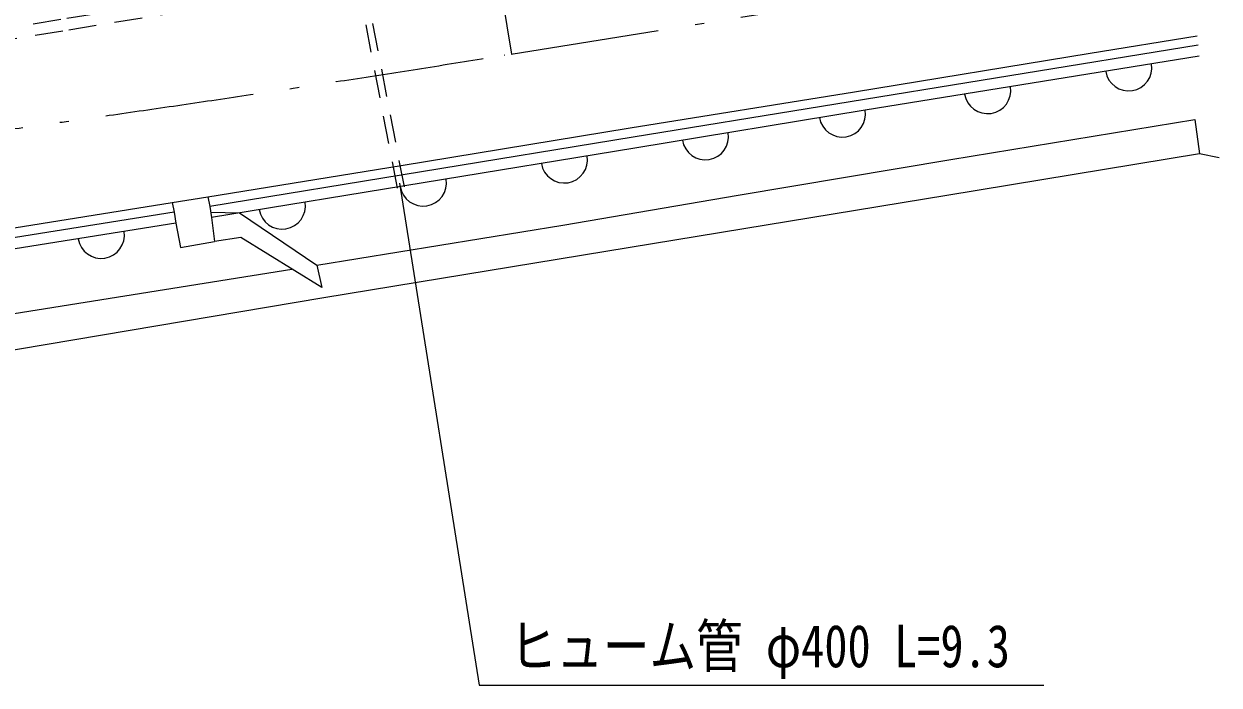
# Model space of a CAD drawing. Units: millimetres, scale not verified. Extents: x 40000 to 680000, y 20000 to 380000.
# Drawn here: x 94507 to 145882, y 241941 to 270373 of the extents above; entities that cross this region are included whole.
import ezdxf
from ezdxf.enums import TextEntityAlignment as Align

# ---------------------------------------------------------------- set-up
doc = ezdxf.new("R2010")
doc.units = ezdxf.units.MM
doc.header["$LTSCALE"] = 1000
for name, pattern in [('USER1', [2, 1.2, -0.8]), ('USER2', [10, 6.4, -1.6, 0.4, -1.6]), ('USER3', [4, 3, -1])]:
    doc.linetypes.add(name, pattern=pattern)
for name, color, linetype, lineweight in [('M-BGD', 7, 'Continuous', 25), ('M-BMK', 2, 'USER2', 13), ('M-STR-HTXT', 7, 'Continuous', 13), ('M-STR-STR3', 7, 'Continuous', 25)]:
    doc.layers.add(name, color=color, linetype=linetype, lineweight=lineweight)
doc.styles.add('ＭＳ ゴシック', font='')
doc.styles.get('ＭＳ ゴシック').set_extended_font_data('MS Gothic')

msp = doc.modelspace()

# ---------------------------------------------------------------- linework, layer by layer
at = {"layer": 'M-BGD', "linetype": 'USER1'}
for p, q in [((108821, 272299), (110552, 263307)), ((109116, 272356), (110846, 263364))]:
    msp.add_line(p, q, dxfattribs=at)
at = {"layer": 'M-BGD'}
for p, q in [((145037, 264782), (134181, 262990)), ((134181, 262990), (121525, 260918))]:
    msp.add_line(p, q, dxfattribs=at)
at = {"layer": 'M-BGD', "linetype": 'USER3'}
msp.add_line((102541, 262271), (103769, 262243), dxfattribs=at)
msp.add_line((102541, 262271), (103769, 262243), dxfattribs=at)
at = {"layer": 'M-BGD', "linetype": 'USER1'}
for points in [[(67826, 266591), (71157, 266972), (75145, 267443), (77979, 267787), (83325, 268460), (88988, 269413), (96353, 270615), (108356, 272554)], [(67882, 266094), (71216, 266475), (75206, 266946), (78041, 267291), (83398, 267966), (89069, 268919), (96432, 270122), (108436, 272061)]]:
    msp.add_lwpolyline(points, dxfattribs=at)
at = {"layer": 'M-BGD'}
for points in [[(100886, 262694), (100961, 262277), (101036, 261803), (101231, 260760), (102698, 261016)], [(100886, 262694), (100961, 262277), (101036, 261803), (101231, 260760), (102698, 261016)], [(102414, 262935), (102500, 262526), (102576, 262052), (102698, 261016)], [(102414, 262935), (102500, 262526), (102576, 262052), (102698, 261016)], [(103769, 262243), (107104, 260002), (107313, 259033)], [(103769, 262243), (107104, 260002), (107313, 259033)], [(107313, 259033), (103831, 261195), (102698, 261016)], [(107313, 259033), (103831, 261195), (102698, 261016)], [(121525, 260918), (107405, 258594), (93029, 256172), (80980, 254151), (69444, 252223)]]:
    msp.add_lwpolyline(points, dxfattribs=at)
for radius in [6.2, 6.2, 5, 5, 3.8, 3.8, 2.5, 2.5, 1.2, 1.2]:
    msp.add_circle((115168, 269028), radius, dxfattribs=at)
at = {"layer": 'M-BMK'}
msp.add_line((115458, 269074), (134913, 272211), dxfattribs=at)
msp.add_arc((-43716, 1256325), 1000000, 276.42993, 279.15918, dxfattribs=at)
at = {"layer": 'M-STR-HTXT'}
msp.add_line((107557, 318107), (115462, 269075), dxfattribs=at)
msp.add_lwpolyline([(110648, 263523), (114079, 241941), (138345, 241941)], dxfattribs=at)
at = {"layer": 'M-STR-STR3'}
for p, q in [((140345, 269109), (144936, 269855)), ((134348, 264538), (144844, 266267)), ((144844, 266267), (145037, 264782)), ((145882, 264607), (145037, 264782)), ((76127, 258738), (100886, 262694)), ((100886, 262694), (102414, 262935)), ((93239, 257783), (106029, 259830))]:
    msp.add_line(p, q, dxfattribs=at)
for points in [[(144977, 269457), (120689, 265502), (102500, 262521)], [(102414, 262935), (110725, 264278), (120566, 265910), (130211, 267451), (140345, 269109)], [(145027, 268980), (130674, 266668), (120766, 265028), (102576, 262052)], [(107104, 260002), (117679, 261721), (125208, 263005), (134348, 264538)], [(100961, 262277), (71253, 257528), (68889, 257151)], [(101036, 261803), (71329, 257054), (68942, 256674)]]:
    msp.add_lwpolyline(points, dxfattribs=at)
for centre, start, end in [((141994, 268491), 189.1488, 9.1488), ((135927, 267514), 189.1488, 9.1488), ((129688, 266505), 189.3996, 9.3995), ((123799, 265530), 189.3996, 9.3995), ((117736, 264532), 189.2921, 9.2921), ((111672, 263540), 189.2921, 9.2921), ((105608, 262548), 189.2921, 9.2921), ((97827, 261290), 189.0818, 9.0818)]:
    msp.add_arc(centre, 1000, start, end, dxfattribs=at)

# ---------------------------------------------------------------- texts
at = {"layer": 'M-STR-HTXT', "style": 'ＭＳ ゴシック', "width": 0.8}
msp.add_text('ヒューム管 φ400 L=9.3', height=1833, dxfattribs=at).set_placement((115400, 242158), align=Align.BOTTOM_LEFT)

doc.saveas('drawing.dxf')
